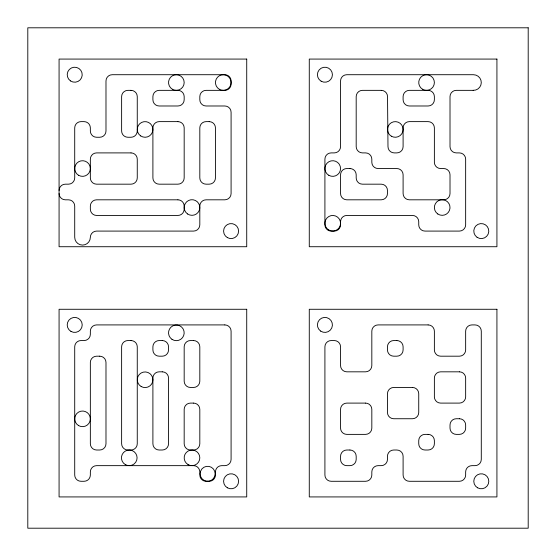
<?xml version="1.0" encoding="UTF-8"?>
<svg xmlns="http://www.w3.org/2000/svg" width="556" height="556" viewBox="0 0 556 556"><rect width="100%" height="100%" fill="white"/><g stroke="black" fill="none" stroke-linecap="round" stroke-linejoin="round"><path stroke-width="0.83" d="M473.427 90.35L456.267 90.35A6.255 6.255 0 0 0 450.012 96.605L450.012 146.645A6.255 6.255 0 0 0 456.267 152.9L459.395 152.9A6.255 6.255 0 0 1 465.65 159.155L465.65 224.832A6.255 6.255 0 0 1 459.395 231.087L424.992 231.087A6.255 6.255 0 0 1 418.737 224.832L418.737 221.705A6.255 6.255 0 0 0 412.482 215.45L346.805 215.45A6.255 6.255 0 0 0 340.55 221.705L340.55 224.832A6.255 6.255 0 0 1 334.295 231.087L331.167 231.087A6.255 6.255 0 0 1 324.912 224.832L324.912 159.155A6.255 6.255 0 0 1 331.167 152.9L334.295 152.9A6.255 6.255 0 0 0 340.55 146.645L340.55 80.968A6.255 6.255 0 0 1 346.805 74.712L473.469 74.712A7.819 7.819 0 0 1 481.287 82.677A7.819 7.819 0 0 1 473.17 90.343M59.075 190.43A6.255 6.255 0 0 1 65.33 184.175L68.457 184.175A6.255 6.255 0 0 0 74.712 177.92L74.712 127.88A6.255 6.255 0 0 1 80.968 121.625L84.095 121.625A6.255 6.255 0 0 1 90.35 127.88L90.35 131.007A6.255 6.255 0 0 0 96.605 137.262L99.732 137.262A6.255 6.255 0 0 0 105.987 131.007L105.987 80.968A6.255 6.255 0 0 1 112.242 74.712L224.832 74.712A6.255 6.255 0 0 1 231.087 80.968L231.087 84.095A6.255 6.255 0 0 1 224.832 90.35L206.067 90.35A6.255 6.255 0 0 0 199.812 96.605L199.812 99.732A6.255 6.255 0 0 0 206.067 105.987L224.832 105.987A6.255 6.255 0 0 1 231.087 112.242L231.087 193.557A6.255 6.255 0 0 1 224.832 199.812L206.067 199.812A6.255 6.255 0 0 0 199.812 206.067L199.812 224.832A6.255 6.255 0 0 1 193.557 231.087L96.605 231.087A6.255 6.255 0 0 0 90.35 237.315A7.819 7.819 0 0 1 82.51 245.092A7.819 7.819 0 0 1 74.712 237.273L74.712 206.067A6.255 6.255 0 0 0 68.457 199.812L65.33 199.812A6.255 6.255 0 0 1 59.075 193.557M528.2 27.8L27.8 27.8L27.8 528.2L528.2 528.2L528.2 27.8M246.725 59.075L59.075 59.075L59.075 246.725L246.725 246.725L246.725 59.075M496.925 59.075L309.275 59.075L309.275 246.725L496.925 246.725L496.925 59.075M131.007 90.35L127.88 90.35A6.255 6.255 0 0 0 121.625 96.605L121.625 131.007A6.255 6.255 0 0 0 127.88 137.262L131.007 137.262A6.255 6.255 0 0 0 137.262 131.007L137.262 96.605A6.255 6.255 0 0 0 131.007 90.35M177.92 90.35L159.155 90.35A6.255 6.255 0 0 0 152.9 96.605L152.9 99.732A6.255 6.255 0 0 0 159.155 105.987L177.92 105.987A6.255 6.255 0 0 0 184.175 99.732L184.175 96.605A6.255 6.255 0 0 0 177.92 90.35M381.277 90.35L362.442 90.35A6.255 6.255 0 0 0 356.188 96.605L356.188 146.645A6.255 6.255 0 0 0 362.442 152.9L365.57 152.9A6.255 6.255 0 0 1 371.825 159.155L371.825 162.282A6.255 6.255 0 0 0 378.08 168.537L396.845 168.537A6.255 6.255 0 0 1 403.1 174.792L403.1 193.557A6.255 6.255 0 0 0 409.355 199.812L443.757 199.812A6.255 6.255 0 0 0 450.012 193.557L450.012 174.792A6.255 6.255 0 0 0 443.757 168.537L440.63 168.537A6.255 6.255 0 0 1 434.375 162.282L434.375 127.88A6.255 6.255 0 0 0 428.12 121.625L409.355 121.625A6.255 6.255 0 0 0 403.1 127.88L403.1 146.645A6.255 6.255 0 0 1 396.845 152.9L394.239 152.9A6.255 6.255 0 0 1 387.984 146.645L387.532 96.535A6.255 6.255 0 0 0 381.277 90.35M428.12 90.35L409.355 90.35A6.255 6.255 0 0 0 403.1 96.605L403.1 99.732A6.255 6.255 0 0 0 409.355 105.987L428.12 105.987A6.255 6.255 0 0 0 434.375 99.732L434.375 96.605A6.255 6.255 0 0 0 428.12 90.35M177.92 121.625L159.155 121.625A6.255 6.255 0 0 0 152.9 127.88L152.9 177.92A6.255 6.255 0 0 0 159.155 184.175L177.92 184.175A6.255 6.255 0 0 0 184.175 177.92L184.175 127.88A6.255 6.255 0 0 0 177.92 121.625M209.195 121.625L206.067 121.625A6.255 6.255 0 0 0 199.812 127.88L199.812 177.92A6.255 6.255 0 0 0 206.067 184.175L209.195 184.175A6.255 6.255 0 0 0 215.45 177.92L215.45 127.88A6.255 6.255 0 0 0 209.195 121.625M131.007 152.9L96.605 152.9A6.255 6.255 0 0 0 90.35 159.155L90.35 177.92A6.255 6.255 0 0 0 96.605 184.175L131.007 184.175A6.255 6.255 0 0 0 137.262 177.92L137.262 159.155A6.255 6.255 0 0 0 131.007 152.9M349.932 168.537L346.805 168.537A6.255 6.255 0 0 0 340.55 174.792L340.55 193.557A6.255 6.255 0 0 0 346.805 199.812L381.207 199.812A6.255 6.255 0 0 0 387.462 193.557L387.462 190.43A6.255 6.255 0 0 0 381.207 184.175L362.442 184.175A6.255 6.255 0 0 1 356.188 177.92L356.188 174.792A6.255 6.255 0 0 0 349.932 168.537M177.92 199.812L96.605 199.812A6.255 6.255 0 0 0 90.35 206.067L90.35 209.195A6.255 6.255 0 0 0 96.605 215.45L177.92 215.45A6.255 6.255 0 0 0 184.175 209.195L184.175 206.067A6.255 6.255 0 0 0 177.92 199.812M246.725 309.275L59.075 309.275L59.075 496.925L246.725 496.925L246.725 309.275M496.925 309.275L309.275 309.275L309.275 496.925L496.925 496.925L496.925 309.275M224.832 324.912L96.605 324.912A6.255 6.255 0 0 0 90.35 331.167L90.35 334.295A6.255 6.255 0 0 1 84.095 340.55L80.968 340.55A6.255 6.255 0 0 0 74.712 346.805L74.712 475.032A6.255 6.255 0 0 0 80.968 481.287L84.095 481.287A6.255 6.255 0 0 0 90.35 475.032L90.35 471.905A6.255 6.255 0 0 1 96.605 465.65L193.557 465.65A6.255 6.255 0 0 1 199.812 471.905L199.812 475.032A6.255 6.255 0 0 0 206.067 481.287L209.195 481.287A6.255 6.255 0 0 0 215.45 475.032L215.45 471.905A6.255 6.255 0 0 1 221.705 465.65L224.832 465.65A6.255 6.255 0 0 0 231.087 459.395L231.087 331.167A6.255 6.255 0 0 0 224.832 324.912M428.12 324.912L378.08 324.912A6.255 6.255 0 0 0 371.825 331.167L371.825 365.57A6.255 6.255 0 0 1 365.57 371.825L346.805 371.825A6.255 6.255 0 0 1 340.55 365.57L340.55 346.805A6.255 6.255 0 0 0 334.295 340.55L331.167 340.55A6.255 6.255 0 0 0 324.912 346.805L324.912 475.032A6.255 6.255 0 0 0 331.167 481.287L365.57 481.287A6.255 6.255 0 0 0 371.825 475.032L371.825 471.905A6.255 6.255 0 0 1 378.08 465.65L381.207 465.65A6.255 6.255 0 0 0 387.462 459.395L387.462 456.267A6.255 6.255 0 0 1 393.717 450.012L396.845 450.012A6.255 6.255 0 0 1 403.1 456.267L403.1 475.032A6.255 6.255 0 0 0 409.355 481.287L459.395 481.287A6.255 6.255 0 0 0 465.65 475.032L465.65 471.905A6.255 6.255 0 0 1 471.905 465.65L475.032 465.65A6.255 6.255 0 0 0 481.287 459.395L481.287 331.167A6.255 6.255 0 0 0 475.032 324.912L471.905 324.912A6.255 6.255 0 0 0 465.65 331.167L465.65 349.932A6.255 6.255 0 0 1 459.395 356.188L440.63 356.188A6.255 6.255 0 0 1 434.375 349.932L434.375 331.167A6.255 6.255 0 0 0 428.12 324.912M131.007 340.55L127.88 340.55A6.255 6.255 0 0 0 121.625 346.805L121.625 443.757A6.255 6.255 0 0 0 127.88 450.012L131.007 450.012A6.255 6.255 0 0 0 137.262 443.757L137.262 346.805A6.255 6.255 0 0 0 131.007 340.55M162.282 340.55L159.155 340.55A6.255 6.255 0 0 0 152.9 346.805L152.9 349.932A6.255 6.255 0 0 0 159.155 356.188L162.282 356.188A6.255 6.255 0 0 0 168.537 349.932L168.537 346.805A6.255 6.255 0 0 0 162.282 340.55M193.557 340.55L190.43 340.55A6.255 6.255 0 0 0 184.175 346.805L184.175 381.207A6.255 6.255 0 0 0 190.43 387.462L193.557 387.462A6.255 6.255 0 0 0 199.812 381.207L199.812 346.805A6.255 6.255 0 0 0 193.557 340.55M396.845 340.55L393.717 340.55A6.255 6.255 0 0 0 387.462 346.805L387.462 349.932A6.255 6.255 0 0 0 393.717 356.188L396.845 356.188A6.255 6.255 0 0 0 403.1 349.932L403.1 346.805A6.255 6.255 0 0 0 396.845 340.55M99.732 356.188L96.605 356.188A6.255 6.255 0 0 0 90.35 362.442L90.35 443.757A6.255 6.255 0 0 0 96.605 450.012L99.732 450.012A6.255 6.255 0 0 0 105.987 443.757L105.987 362.442A6.255 6.255 0 0 0 99.732 356.188M162.282 371.825L159.155 371.825A6.255 6.255 0 0 0 152.9 378.08L152.9 443.757A6.255 6.255 0 0 0 159.155 450.012L162.282 450.012A6.255 6.255 0 0 0 168.537 443.757L168.537 378.08A6.255 6.255 0 0 0 162.282 371.825M459.395 371.825L440.63 371.825A6.255 6.255 0 0 0 434.375 378.08L434.375 396.845A6.255 6.255 0 0 0 440.63 403.1L459.395 403.1A6.255 6.255 0 0 0 465.65 396.845L465.65 378.08A6.255 6.255 0 0 0 459.395 371.825M412.482 387.462L393.717 387.462A6.255 6.255 0 0 0 387.462 393.717L387.462 412.482A6.255 6.255 0 0 0 393.717 418.737L412.482 418.737A6.255 6.255 0 0 0 418.737 412.482L418.737 393.717A6.255 6.255 0 0 0 412.482 387.462M193.557 403.1L190.43 403.1A6.255 6.255 0 0 0 184.175 409.355L184.175 443.757A6.255 6.255 0 0 0 190.43 450.012L193.557 450.012A6.255 6.255 0 0 0 199.812 443.757L199.812 409.355A6.255 6.255 0 0 0 193.557 403.1M365.57 403.1L346.805 403.1A6.255 6.255 0 0 0 340.55 409.355L340.55 428.12A6.255 6.255 0 0 0 346.805 434.375L365.57 434.375A6.255 6.255 0 0 0 371.825 428.12L371.825 409.355A6.255 6.255 0 0 0 365.57 403.1M459.395 418.737L456.267 418.737A6.255 6.255 0 0 0 450.012 424.992L450.012 428.12A6.255 6.255 0 0 0 456.267 434.375L459.395 434.375A6.255 6.255 0 0 0 465.65 428.12L465.65 424.992A6.255 6.255 0 0 0 459.395 418.737M428.12 434.375L424.992 434.375A6.255 6.255 0 0 0 418.737 440.63L418.737 443.757A6.255 6.255 0 0 0 424.992 450.012L428.12 450.012A6.255 6.255 0 0 0 434.375 443.757L434.375 440.63A6.255 6.255 0 0 0 428.12 434.375M349.932 450.012L346.805 450.012A6.255 6.255 0 0 0 340.55 456.267L340.55 459.395A6.255 6.255 0 0 0 346.805 465.65L349.932 465.65A6.255 6.255 0 0 0 356.188 459.395L356.188 456.267A6.255 6.255 0 0 0 349.932 450.012M78.618 175.307A7.819 7.819 0 0 0 90.35 168.537A7.819 7.819 0 0 0 78.618 161.768A7.819 7.819 0 0 0 78.618 175.307M219.356 89.301A7.819 7.819 0 0 0 231.087 82.531A7.819 7.819 0 0 0 219.363 75.762A7.819 7.819 0 0 0 219.356 89.301M227.334 237.586A7.506 7.506 0 0 0 238.593 231.087A7.506 7.506 0 0 0 227.334 224.589A7.506 7.506 0 0 0 227.334 237.586M70.508 80.926A7.506 7.506 0 0 0 82.198 75.248A7.506 7.506 0 0 0 71.432 67.964A7.506 7.506 0 0 0 70.508 80.926M328.825 230.038A7.819 7.819 0 0 0 340.55 223.269A7.819 7.819 0 0 0 328.825 216.499A7.819 7.819 0 0 0 328.825 230.038M477.083 237.301A7.506 7.506 0 0 0 488.773 231.623A7.506 7.506 0 0 0 478.007 224.339A7.506 7.506 0 0 0 477.083 237.301M321.159 81.211A7.506 7.506 0 0 0 332.418 74.712A7.506 7.506 0 0 0 321.159 68.214A7.506 7.506 0 0 0 321.159 81.211M477.534 487.786A7.506 7.506 0 0 0 488.793 481.287A7.506 7.506 0 0 0 477.534 474.789A7.506 7.506 0 0 0 477.534 487.786M320.708 331.126A7.506 7.506 0 0 0 332.398 325.448A7.506 7.506 0 0 0 321.632 318.164A7.506 7.506 0 0 0 320.708 331.126M70.959 331.411A7.506 7.506 0 0 0 82.218 324.912A7.506 7.506 0 0 0 70.959 318.414A7.506 7.506 0 0 0 70.959 331.411M227.334 487.786A7.506 7.506 0 0 0 238.593 481.287A7.506 7.506 0 0 0 227.334 474.789A7.506 7.506 0 0 0 227.334 487.786M188.081 464.601A7.819 7.819 0 0 0 199.812 457.831A7.819 7.819 0 0 0 188.081 451.062A7.819 7.819 0 0 0 188.081 464.601M203.878 480.28A7.506 7.506 0 0 0 215.137 473.781A7.506 7.506 0 0 0 203.878 467.283A7.506 7.506 0 0 0 203.878 480.28M140.696 135.921A7.819 7.819 0 0 0 152.879 130A7.819 7.819 0 0 0 141.662 122.41A7.819 7.819 0 0 0 140.696 135.921M172.45 89.301A7.819 7.819 0 0 0 184.175 82.531A7.819 7.819 0 0 0 172.45 75.762A7.819 7.819 0 0 0 172.45 89.301M187.608 213.99A7.819 7.819 0 0 0 199.792 208.076A7.819 7.819 0 0 0 188.574 200.487A7.819 7.819 0 0 0 187.608 213.99M437.808 213.99A7.819 7.819 0 0 0 449.992 208.076A7.819 7.819 0 0 0 438.774 200.487A7.819 7.819 0 0 0 437.808 213.99M422.643 89.301A7.819 7.819 0 0 0 434.375 82.531A7.819 7.819 0 0 0 422.643 75.762A7.819 7.819 0 0 0 422.643 89.301M391.368 136.213A7.819 7.819 0 0 0 403.1 129.444A7.819 7.819 0 0 0 391.375 122.674A7.819 7.819 0 0 0 391.368 136.213M328.818 175.307A7.819 7.819 0 0 0 340.55 168.537A7.819 7.819 0 0 0 328.818 161.768A7.819 7.819 0 0 0 328.818 175.307M78.618 425.618A7.819 7.819 0 0 0 90.35 418.849A7.819 7.819 0 0 0 78.618 412.079A7.819 7.819 0 0 0 78.618 425.618M141.168 386.524A7.819 7.819 0 0 0 152.9 379.755A7.819 7.819 0 0 0 141.168 372.986A7.819 7.819 0 0 0 141.168 386.524M171.971 339.32A7.819 7.819 0 0 0 184.154 333.398A7.819 7.819 0 0 0 172.937 325.809A7.819 7.819 0 0 0 171.971 339.32M125.35 464.601A7.819 7.819 0 0 0 137.082 457.831A7.819 7.819 0 0 0 125.35 451.062A7.819 7.819 0 0 0 125.35 464.601"/></g></svg>
